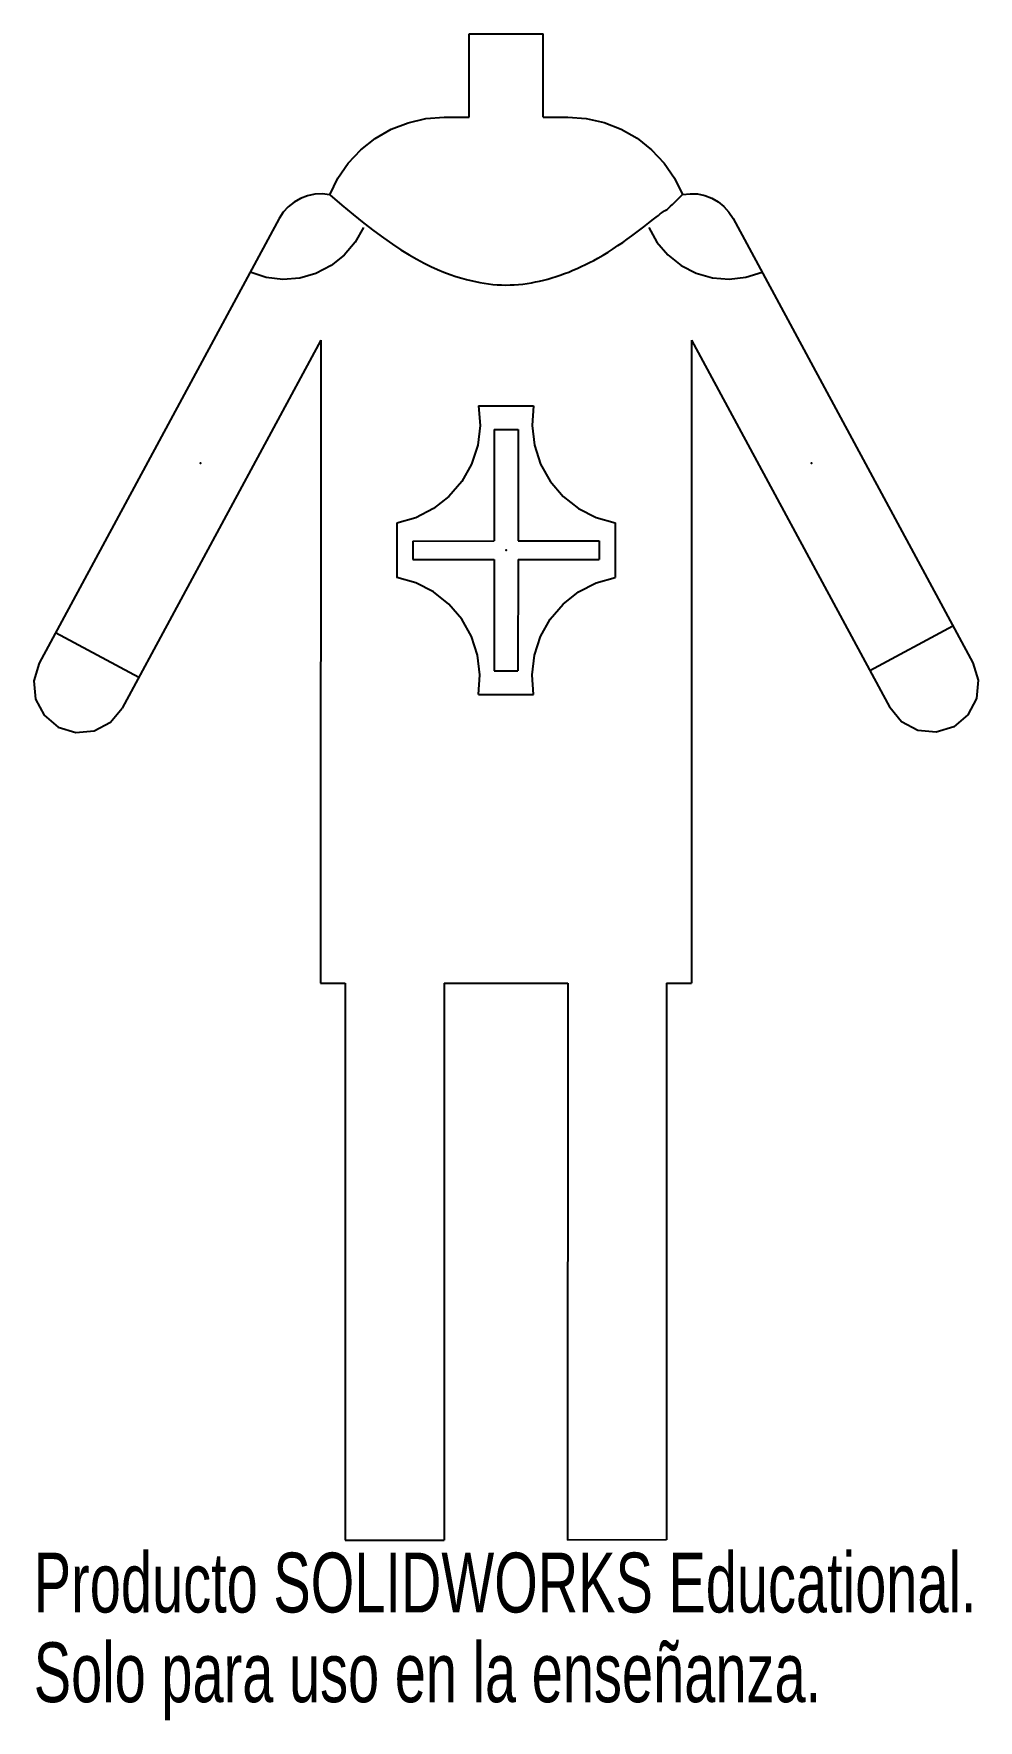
# Model space of a CAD drawing. Header units: millimetres. Extents: x -38 to 38, y -95 to 42.
import ezdxf

# ---------------------------------------------------------------- set-up
doc = ezdxf.new("R2010")
doc.units = ezdxf.units.MM
doc.header["$PDSIZE"] = -1
doc.styles.add('SLDTEXTSTYLE0', font='TXT', dxfattribs={"width": 0.7})

msp = doc.modelspace()

# ---------------------------------------------------------------- linework, layer by layer
at = {"color": 7, "linetype": 'Continuous'}
for p, q in [((-2.99, 34.99), (-2.99, 41.74)), ((-2.99, 41.74), (3.01, 41.74)), ((3.01, 35), (3.01, 41.74)), ((-4.99, 34.99), (-2.99, 34.99)), ((3.01, 35), (5, 35)), ((-18.33, 26.8), (-37.73, -9.13)), ((18.35, 26.82), (37.73, -9.09)), ((-14.98, 16.97), (-31.03, -12.75)), ((-14.98, 16.97), (-15, -35)), ((14.99, 16.98), (14.98, -34.99)), ((14.99, 16.98), (31.03, -12.72)), ((-2.23, 11.66), (2.23, 11.66)), ((-0.96, 9.75), (-0.97, 0.75)), ((-0.96, 9.75), (0.97, 9.75)), ((0.97, 9.75), (0.97, 0.75)), ((-8.83, 2.2), (-8.83, -2.21)), ((8.83, 2.21), (8.83, -2.2)), ((-7.52, 0.74), (-0.97, 0.75)), ((-7.52, 0.74), (-7.52, -0.75)), ((0.97, 0.75), (7.52, 0.75)), ((7.52, 0.75), (7.52, -0.74)), ((-7.52, -0.75), (-0.97, -0.75)), ((-0.97, -0.75), (-0.97, -9.75)), ((0.97, -0.75), (0.96, -9.75)), ((0.97, -0.75), (7.52, -0.74)), ((-36.4, -6.65), (-29.69, -10.27)), ((29.41, -9.73), (36.12, -6.11)), ((-0.97, -9.75), (0.96, -9.75)), ((-2.23, -11.66), (2.23, -11.66)), ((-15, -35), (-13, -35)), ((-13, -35), (-13.01, -79.99)), ((-5, -35), (-5.01, -79.99)), ((-5, -35), (4.99, -34.99)), ((4.99, -34.99), (4.98, -79.99)), ((12.98, -34.99), (12.97, -79.98)), ((12.98, -34.99), (14.98, -34.99)), ((-13.01, -79.99), (-5.01, -79.99)), ((12.97, -79.98), (4.98, -79.99))]:
    msp.add_line(p, q, dxfattribs=at)
at = {"color": 7, "linetype": 'Continuous', "flags": 128}
for points in [[(-14.25, 28.73), (-13.6, 30.06), (-12.76, 31.28), (-11.74, 32.36), (-10.58, 33.28), (-9.29, 34.02), (-7.91, 34.55), (-6.47, 34.88), (-4.99, 34.99)], [(5, 35), (6.48, 34.89), (7.93, 34.56), (9.31, 34.02), (10.59, 33.29), (11.75, 32.37), (12.77, 31.29), (13.61, 30.08), (14.27, 28.75)], [(-14.25, 28.73), (-14.85, 28.8), (-15.46, 28.77), (-16.05, 28.65), (-16.61, 28.43), (-17.13, 28.13), (-17.6, 27.76), (-18.01, 27.31), (-18.33, 26.8)], [(14.27, 28.75), (14.87, 28.81), (15.47, 28.79), (16.06, 28.66), (16.62, 28.45), (17.15, 28.15), (17.61, 27.77), (18.02, 27.32), (18.35, 26.82)], [(-11.53, 26.08), (-12.19, 24.89), (-13.07, 23.84), (-14.14, 23), (-15.36, 22.37), (-16.67, 22), (-18.03, 21.89), (-19.38, 22.04), (-20.68, 22.46)], [(11.54, 26.09), (12.2, 24.9), (13.08, 23.86), (14.15, 23.01), (15.37, 22.39), (16.68, 22.01), (18.04, 21.9), (19.39, 22.06), (20.69, 22.48)], [(-2.23, 11.66), (-2.1, 10.07), (-2.29, 8.48), (-2.79, 6.96), (-3.57, 5.56), (-4.61, 4.35), (-5.87, 3.36), (-7.29, 2.63), (-8.83, 2.2)], [(2.23, 11.66), (2.11, 10.07), (2.3, 8.48), (2.79, 6.96), (3.57, 5.57), (4.61, 4.35), (5.87, 3.36), (7.29, 2.64), (8.83, 2.21)], [(-2.23, -11.66), (-2.11, -10.07), (-2.3, -8.48), (-2.79, -6.96), (-3.57, -5.57), (-4.61, -4.35), (-5.87, -3.36), (-7.29, -2.64), (-8.83, -2.21)], [(2.23, -11.66), (2.1, -10.07), (2.29, -8.48), (2.79, -6.96), (3.57, -5.56), (4.61, -4.35), (5.87, -3.36), (7.29, -2.63), (8.83, -2.2)], [(-37.73, -9.13), (-38.17, -10.55), (-38.03, -12.03), (-37.34, -13.34), (-36.19, -14.29), (-34.77, -14.73), (-33.29, -14.59), (-31.98, -13.89), (-31.03, -12.75)], [(37.73, -9.09), (38.17, -10.51), (38.03, -11.99), (37.33, -13.31), (36.19, -14.26), (34.77, -14.7), (33.29, -14.56), (31.97, -13.86), (31.03, -12.72)]]:
    msp.add_lwpolyline(points, dxfattribs=at)
at = {"color": 7, "linetype": 'Continuous'}
msp.add_open_spline([(-14.25, 28.73), (-8.93, 24.07), (-3.61, 21.55), (1.72, 21.17), (7.99, 23.47), (14.27, 28.75), (12.3, 26.83), (14.27, 28.75)], degree=3, knots=[0, 0, 0, 0, 0.213241, 0.390796, 0.551695, 0.753094, 1, 1, 1, 1], dxfattribs=at)
for p in [(-24.68, 7.03), (24.69, 7.05), (0, 0)]:
    msp.add_point(p, dxfattribs=at)

# ---------------------------------------------------------------- texts
at = {"color": 7, "linetype": 'Continuous', "char_height": 4.8336, "attachment_point": 1, "style": 'SLDTEXTSTYLE0'}
for s, insert in [('Producto SOLIDWORKS Educational.', (-38.17, -81.01)), ('Solo para uso en la enseñanza.', (-38.17, -88.26))]:
    msp.add_mtext(s, dxfattribs=dict(at, insert=insert))

doc.saveas('drawing.dxf')
